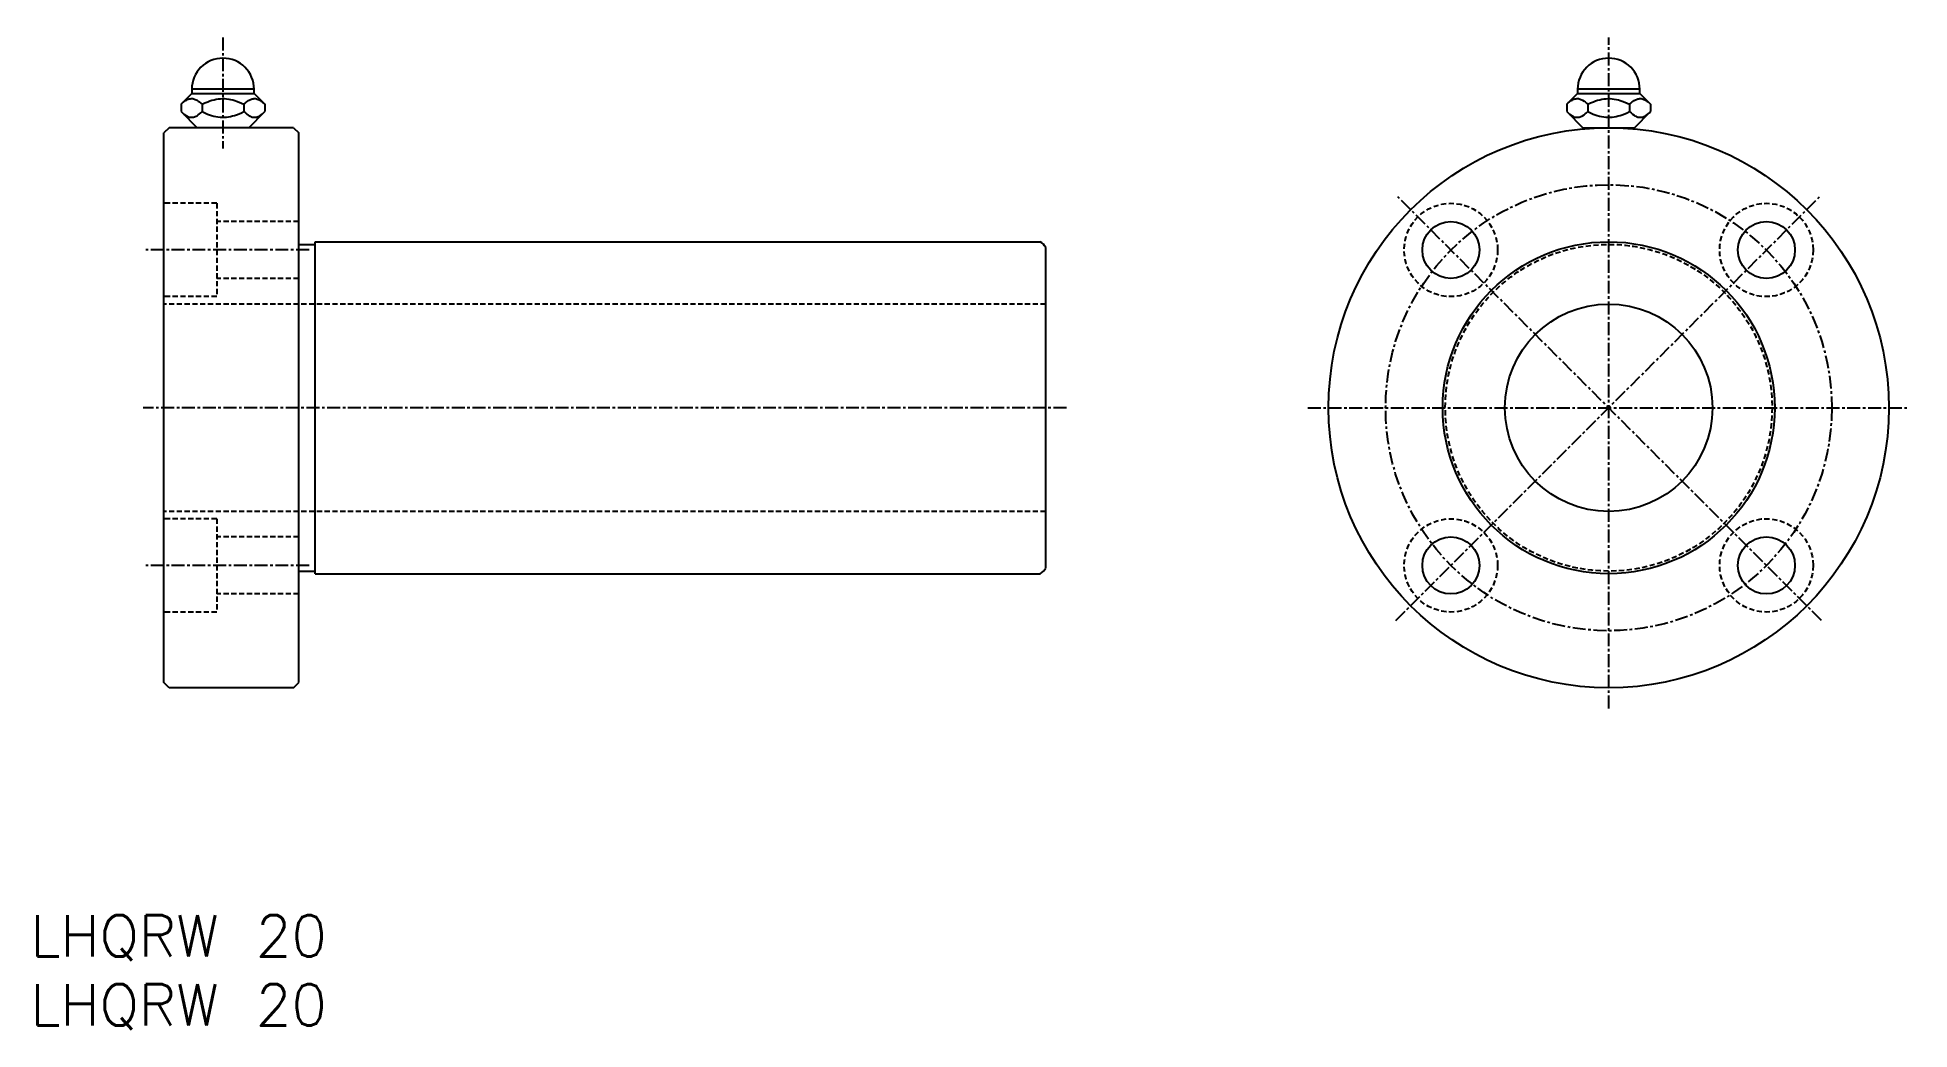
# Model space of a CAD drawing. Extents: x 827 to 1008, y -283 to -187.
import ezdxf

# ---------------------------------------------------------------- set-up
doc = ezdxf.new("R2010")
doc.units = 0
doc.linetypes.add('CENTER', pattern=[2, 1.25, -0.25, 0.25, -0.25])
doc.linetypes.add('DASHED', pattern=[0.75, 0.5, -0.25])
doc.layers.get('0').update_dxf_attribs({"linetype": 'CONTINUOUS'})
doc.layers.add('CENTER', color=1, linetype='CENTER')
doc.styles.get("Standard").update_dxf_attribs({"font": 'txt.shx', "bigfont": 'bigfont.shx'})

msp = doc.modelspace()

# ---------------------------------------------------------------- linework, layer by layer
at = {"color": 7, "linetype": 'CONTINUOUS'}
for p, q in [((842.24, -192.35), (841.2, -193.39)), ((841.48, -193.14), (841.62, -193.04)), ((841.62, -193.04), (841.71, -192.99)), ((841.71, -192.99), (841.8, -192.94)), ((841.8, -192.94), (841.9, -192.9)), ((841.9, -192.9), (841.99, -192.87)), ((841.99, -192.87), (842.08, -192.86)), ((842.08, -192.86), (842.16, -192.85)), ((842.16, -192.85), (842.25, -192.85)), ((848.24, -191.95), (842.24, -191.95)), ((848.24, -191.95), (842.24, -191.95)), ((842.24, -191.95), (842.24, -192.35)), ((842.24, -192.35), (848.24, -192.35)), ((842.25, -192.85), (842.33, -192.85)), ((842.33, -192.85), (842.41, -192.87)), ((842.41, -192.87), (842.49, -192.89)), ((842.49, -192.89), (842.57, -192.92)), ((842.57, -192.92), (842.66, -192.96)), ((842.66, -192.96), (842.74, -193)), ((842.74, -193), (842.86, -193.08)), ((843.78, -193.14), (843.98, -193.07)), ((843.98, -193.07), (844.18, -193.01)), ((844.18, -193.01), (844.38, -192.95)), ((844.38, -192.95), (844.58, -192.91)), ((844.58, -192.91), (844.78, -192.88)), ((844.78, -192.88), (844.99, -192.86)), ((844.99, -192.86), (845.2, -192.85)), ((845.2, -192.85), (845.39, -192.85)), ((845.39, -192.85), (845.59, -192.86)), ((845.59, -192.86), (845.79, -192.89)), ((845.79, -192.89), (845.98, -192.93)), ((845.98, -192.93), (846.18, -192.97)), ((846.18, -192.97), (846.37, -193.02)), ((846.37, -193.02), (846.56, -193.09)), ((847.58, -193.11), (847.68, -193.04)), ((847.68, -193.04), (847.76, -192.99)), ((847.76, -192.99), (847.83, -192.95)), ((847.83, -192.95), (847.91, -192.92)), ((847.91, -192.92), (847.99, -192.89)), ((847.99, -192.89), (848.07, -192.87)), ((848.07, -192.87), (848.15, -192.86)), ((848.15, -192.86), (848.23, -192.85)), ((848.23, -192.85), (848.31, -192.85)), ((848.24, -192.35), (848.24, -191.95)), ((849.28, -193.39), (848.24, -192.35)), ((848.31, -192.85), (848.39, -192.85)), ((848.39, -192.85), (848.47, -192.87)), ((848.47, -192.87), (848.55, -192.89)), ((848.55, -192.89), (848.63, -192.92)), ((848.63, -192.92), (848.72, -192.96)), ((848.72, -192.96), (848.8, -193)), ((848.8, -193), (848.86, -193.04)), ((848.86, -193.04), (848.92, -193.08)), ((975.8, -192.35), (974.76, -193.39)), ((975.03, -193.14), (975.18, -193.04)), ((975.18, -193.04), (975.27, -192.99)), ((975.27, -192.99), (975.36, -192.94)), ((975.36, -192.94), (975.45, -192.9)), ((975.45, -192.9), (975.55, -192.87)), ((975.55, -192.87), (975.64, -192.86)), ((975.64, -192.86), (975.72, -192.85)), ((975.72, -192.85), (975.8, -192.85)), ((981.8, -191.95), (975.8, -191.95)), ((981.8, -191.95), (975.8, -191.95)), ((975.8, -191.95), (975.8, -192.35)), ((975.8, -192.35), (981.8, -192.35)), ((975.8, -192.85), (975.88, -192.85)), ((975.88, -192.85), (975.96, -192.87)), ((975.96, -192.87), (976.05, -192.89)), ((976.05, -192.89), (976.13, -192.92)), ((976.13, -192.92), (976.21, -192.96)), ((976.21, -192.96), (976.29, -193)), ((976.29, -193), (976.42, -193.08)), ((977.34, -193.14), (977.53, -193.07)), ((977.53, -193.07), (977.73, -193.01)), ((977.73, -193.01), (977.93, -192.95)), ((977.93, -192.95), (978.14, -192.91)), ((978.14, -192.91), (978.34, -192.88)), ((978.34, -192.88), (978.54, -192.86)), ((978.54, -192.86), (978.75, -192.85)), ((978.75, -192.85), (978.95, -192.85)), ((978.95, -192.85), (979.15, -192.86)), ((979.15, -192.86), (979.34, -192.89)), ((979.34, -192.89), (979.54, -192.93)), ((979.54, -192.93), (979.73, -192.97)), ((979.73, -192.97), (979.92, -193.02)), ((979.92, -193.02), (980.11, -193.09)), ((981.13, -193.11), (981.24, -193.04)), ((981.24, -193.04), (981.31, -192.99)), ((981.31, -192.99), (981.39, -192.95)), ((981.39, -192.95), (981.47, -192.92)), ((981.47, -192.92), (981.54, -192.89)), ((981.54, -192.89), (981.62, -192.87)), ((981.62, -192.87), (981.7, -192.86)), ((981.7, -192.86), (981.78, -192.85)), ((981.78, -192.85), (981.86, -192.85)), ((981.8, -192.35), (981.8, -191.95)), ((982.84, -193.39), (981.8, -192.35)), ((981.86, -192.85), (981.94, -192.85)), ((981.94, -192.85), (982.03, -192.87)), ((982.03, -192.87), (982.11, -192.89)), ((982.11, -192.89), (982.19, -192.92)), ((982.19, -192.92), (982.27, -192.96)), ((982.27, -192.96), (982.35, -193)), ((982.35, -193), (982.42, -193.04)), ((982.42, -193.04), (982.48, -193.08)), ((841.2, -193.39), (841.34, -193.26)), ((841.2, -193.39), (841.2, -194.1)), ((841.2, -194.1), (841.34, -194.23)), ((841.2, -194.1), (842.74, -195.65)), ((841.34, -193.26), (841.48, -193.14)), ((841.34, -194.23), (841.48, -194.35)), ((841.48, -194.35), (841.62, -194.45)), ((841.62, -194.45), (841.71, -194.51)), ((841.71, -194.51), (841.8, -194.55)), ((841.8, -194.55), (841.9, -194.59)), ((841.9, -194.59), (841.99, -194.62)), ((841.99, -194.62), (842.08, -194.64)), ((842.08, -194.64), (842.16, -194.64)), ((842.16, -194.64), (842.25, -194.65)), ((842.25, -194.65), (842.33, -194.64)), ((842.33, -194.64), (842.41, -194.62)), ((842.41, -194.62), (842.49, -194.6)), ((842.49, -194.6), (842.57, -194.57)), ((842.57, -194.57), (842.66, -194.54)), ((842.66, -194.54), (842.74, -194.49)), ((842.74, -194.49), (842.86, -194.41)), ((842.86, -193.08), (842.98, -193.17)), ((842.86, -194.41), (842.98, -194.32)), ((842.98, -193.17), (843.1, -193.27)), ((842.98, -194.32), (843.1, -194.22)), ((843.1, -193.27), (843.22, -193.39)), ((843.1, -194.22), (843.22, -194.1)), ((843.22, -193.39), (843.5, -193.26)), ((843.22, -193.39), (843.22, -194.1)), ((843.22, -194.1), (843.48, -194.23)), ((843.48, -194.23), (843.75, -194.34)), ((843.5, -193.26), (843.78, -193.14)), ((843.75, -194.34), (843.95, -194.41)), ((843.95, -194.41), (844.15, -194.48)), ((844.15, -194.48), (844.35, -194.53)), ((844.35, -194.53), (844.56, -194.58)), ((844.56, -194.58), (844.76, -194.61)), ((844.76, -194.61), (844.97, -194.64)), ((844.97, -194.64), (845.18, -194.65)), ((845.18, -194.65), (845.38, -194.64)), ((845.38, -194.64), (845.58, -194.63)), ((845.58, -194.63), (845.78, -194.6)), ((845.78, -194.6), (845.97, -194.57)), ((845.97, -194.57), (846.17, -194.52)), ((846.17, -194.52), (846.36, -194.47)), ((846.36, -194.47), (846.55, -194.41)), ((846.55, -194.41), (846.79, -194.32)), ((846.56, -193.09), (846.8, -193.18)), ((846.79, -194.32), (847.03, -194.22)), ((846.8, -193.18), (847.03, -193.28)), ((847.03, -193.28), (847.26, -193.39)), ((847.03, -194.22), (847.26, -194.1)), ((847.26, -193.39), (847.37, -193.29)), ((847.26, -193.39), (847.26, -194.1)), ((847.26, -194.1), (847.4, -194.23)), ((847.37, -193.29), (847.47, -193.2)), ((847.4, -194.23), (847.54, -194.35)), ((847.47, -193.2), (847.58, -193.11)), ((847.54, -194.35), (847.68, -194.45)), ((847.68, -194.45), (847.77, -194.51)), ((847.74, -195.65), (849.28, -194.1)), ((847.77, -194.51), (847.87, -194.55)), ((847.87, -194.55), (847.96, -194.59)), ((847.96, -194.59), (848.05, -194.62)), ((848.05, -194.62), (848.15, -194.64)), ((848.15, -194.64), (848.23, -194.64)), ((848.23, -194.64), (848.31, -194.65)), ((848.31, -194.65), (848.39, -194.64)), ((848.39, -194.64), (848.47, -194.62)), ((848.47, -194.62), (848.55, -194.6)), ((848.55, -194.6), (848.64, -194.57)), ((848.64, -194.57), (848.72, -194.54)), ((848.72, -194.54), (848.8, -194.49)), ((848.8, -194.49), (848.92, -194.41)), ((848.92, -193.08), (849.04, -193.17)), ((848.92, -194.41), (849.04, -194.32)), ((849.04, -193.17), (849.16, -193.27)), ((849.04, -194.32), (849.16, -194.22)), ((849.16, -193.27), (849.28, -193.39)), ((849.16, -194.22), (849.28, -194.1)), ((849.28, -193.39), (849.28, -194.1)), ((974.76, -193.39), (974.89, -193.26)), ((974.76, -193.39), (974.76, -194.1)), ((974.76, -194.1), (974.89, -194.23)), ((974.76, -194.1), (976.3, -195.65)), ((974.89, -193.26), (975.03, -193.14)), ((974.89, -194.23), (975.03, -194.35)), ((975.03, -194.35), (975.18, -194.45)), ((975.18, -194.45), (975.27, -194.51)), ((975.27, -194.51), (975.36, -194.55)), ((975.36, -194.55), (975.45, -194.59)), ((975.45, -194.59), (975.55, -194.62)), ((975.55, -194.62), (975.64, -194.64)), ((975.64, -194.64), (975.72, -194.64)), ((975.72, -194.64), (975.8, -194.65)), ((975.8, -194.65), (975.88, -194.64)), ((975.88, -194.64), (975.96, -194.62)), ((975.96, -194.62), (976.05, -194.6)), ((976.05, -194.6), (976.13, -194.57)), ((976.13, -194.57), (976.21, -194.54)), ((976.21, -194.54), (976.29, -194.49)), ((976.29, -194.49), (976.42, -194.41)), ((976.42, -193.08), (976.54, -193.17)), ((976.42, -194.41), (976.54, -194.32)), ((976.54, -193.17), (976.66, -193.27)), ((976.54, -194.32), (976.66, -194.22)), ((976.66, -193.27), (976.78, -193.39)), ((976.66, -194.22), (976.78, -194.1)), ((976.78, -193.39), (977.06, -193.26)), ((976.78, -193.39), (976.78, -194.1)), ((976.78, -194.1), (977.04, -194.23)), ((977.04, -194.23), (977.31, -194.34)), ((977.06, -193.26), (977.34, -193.14)), ((977.31, -194.34), (977.5, -194.41)), ((977.5, -194.41), (977.7, -194.48)), ((977.7, -194.48), (977.91, -194.53)), ((977.91, -194.53), (978.11, -194.58)), ((978.11, -194.58), (978.32, -194.61)), ((978.32, -194.61), (978.53, -194.64)), ((978.53, -194.64), (978.73, -194.65)), ((978.73, -194.65), (978.93, -194.64)), ((978.93, -194.64), (979.13, -194.63)), ((979.13, -194.63), (979.33, -194.6)), ((979.33, -194.6), (979.53, -194.57)), ((979.53, -194.57), (979.72, -194.52)), ((979.72, -194.52), (979.92, -194.47)), ((979.92, -194.47), (980.11, -194.41)), ((980.11, -193.09), (980.35, -193.18)), ((980.11, -194.41), (980.35, -194.32)), ((980.35, -193.18), (980.59, -193.28)), ((980.35, -194.32), (980.59, -194.22)), ((980.59, -193.28), (980.82, -193.39)), ((980.59, -194.22), (980.82, -194.1)), ((980.82, -193.39), (980.92, -193.29)), ((980.82, -193.39), (980.82, -194.1)), ((980.82, -194.1), (980.96, -194.23)), ((980.92, -193.29), (981.02, -193.2)), ((980.96, -194.23), (981.1, -194.35)), ((981.02, -193.2), (981.13, -193.11)), ((981.1, -194.35), (981.24, -194.45)), ((981.24, -194.45), (981.33, -194.51)), ((981.3, -195.65), (982.84, -194.1)), ((981.33, -194.51), (981.42, -194.55)), ((981.42, -194.55), (981.51, -194.59)), ((981.51, -194.59), (981.61, -194.62)), ((981.61, -194.62), (981.7, -194.64)), ((981.7, -194.64), (981.78, -194.64)), ((981.78, -194.64), (981.86, -194.65)), ((981.86, -194.65), (981.94, -194.64)), ((981.94, -194.64), (982.03, -194.62)), ((982.03, -194.62), (982.11, -194.6)), ((982.11, -194.6), (982.19, -194.57)), ((982.19, -194.57), (982.27, -194.54)), ((982.27, -194.54), (982.35, -194.49)), ((982.35, -194.49), (982.48, -194.41)), ((982.48, -193.08), (982.6, -193.17)), ((982.48, -194.41), (982.6, -194.32)), ((982.6, -193.17), (982.72, -193.27)), ((982.6, -194.32), (982.72, -194.22)), ((982.72, -193.27), (982.84, -193.39)), ((982.72, -194.22), (982.84, -194.1)), ((982.84, -193.39), (982.84, -194.1)), ((840.04, -195.65), (839.54, -196.15)), ((839.54, -249.15), (839.54, -196.15)), ((852.04, -195.65), (840.04, -195.65)), ((852.04, -195.65), (852.54, -196.15)), ((852.54, -249.15), (852.54, -196.15)), ((976.3, -195.65), (981.3, -195.65)), ((976.3, -195.65), (976.3, -195.76)), ((976.7, -195.65), (976.7, -195.73)), ((980.9, -195.65), (980.9, -195.73)), ((981.3, -195.76), (981.3, -195.65)), ((852.54, -206.9), (854.14, -206.9)), ((854.14, -206.65), (924, -206.65)), ((854.14, -238.65), (854.14, -206.65)), ((924.54, -238.1), (924.54, -207.19)), ((852.54, -238.4), (854.14, -238.4)), ((854.14, -238.65), (924, -238.65)), ((870.17, -238.65), (870.17, -238.65)), ((887.79, -238.65), (887.79, -238.65)), ((840.04, -249.65), (839.54, -249.15)), ((852.04, -249.65), (840.04, -249.65)), ((852.04, -249.65), (852.54, -249.15))]:
    msp.add_line(p, q, dxfattribs=at)
at = {"color": 3, "linetype": 'DASHED'}
for p, q in [((844.64, -202.94), (839.54, -202.94)), ((844.64, -202.94), (844.64, -211.94)), ((852.54, -204.69), (844.64, -204.69)), ((852.54, -210.19), (844.64, -210.19)), ((844.64, -211.94), (839.54, -211.94)), ((924.54, -212.65), (839.54, -212.65)), ((924.54, -232.65), (839.54, -232.65)), ((844.64, -233.35), (839.54, -233.35)), ((844.64, -233.35), (844.64, -242.35)), ((852.54, -235.1), (844.64, -235.1)), ((852.54, -240.6), (844.64, -240.6)), ((844.64, -242.35), (839.54, -242.35))]:
    msp.add_line(p, q, dxfattribs=at)
at = {"color": 7, "linetype": 'CONTINUOUS'}
for centre, radius in [((978.8, -222.65), 27), ((963.59, -207.44), 2.75), ((994, -207.44), 2.75), ((978.8, -222.65), 16), ((978.8, -222.65), 10), ((963.59, -237.85), 2.75), ((994, -237.85), 2.75)]:
    msp.add_circle(centre, radius, dxfattribs=at)
at = {"color": 3, "linetype": 'DASHED'}
for centre, radius in [((963.59, -207.44), 4.5), ((994, -207.44), 4.5), ((978.8, -222.65), 15.75), ((963.59, -237.85), 4.5), ((994, -237.85), 4.5)]:
    msp.add_circle(centre, radius, dxfattribs=at)
at = {"color": 7, "linetype": 'CONTINUOUS'}
for centre, radius, start, end in [((845.24, -191.95), 3, 0, 180), ((978.8, -191.95), 3, 0, 180), ((923.39, -207.8), 1.3, 27.7958, 62.2042), ((923.39, -237.5), 1.3, 297.7958, 332.2042)]:
    msp.add_arc(centre, radius, start, end, dxfattribs=at)
at = {"layer": 'CENTER', "color": 1, "linetype": 'CENTER'}
for p, q in [((845.24, -186.95), (845.24, -197.65)), ((978.8, -251.65), (978.8, -186.95)), ((999.3, -243.15), (958.29, -202.14)), ((958.29, -243.15), (999.3, -202.14)), ((853.54, -207.44), (837.54, -207.44)), ((926.54, -222.65), (837.54, -222.65)), ((949.8, -222.65), (1007.8, -222.65)), ((853.54, -237.85), (837.54, -237.85))]:
    msp.add_line(p, q, dxfattribs=at)
msp.add_circle((978.8, -222.65), 21.5, dxfattribs=at)

# ---------------------------------------------------------------- texts
at = {"color": 7, "linetype": 'CONTINUOUS'}
for p in [(826.67, -275.56), (826.67, -282.22)]:
    msp.add_text('LHQRW 20', height=4, dxfattribs=at).set_placement(p)

doc.saveas('drawing.dxf')
